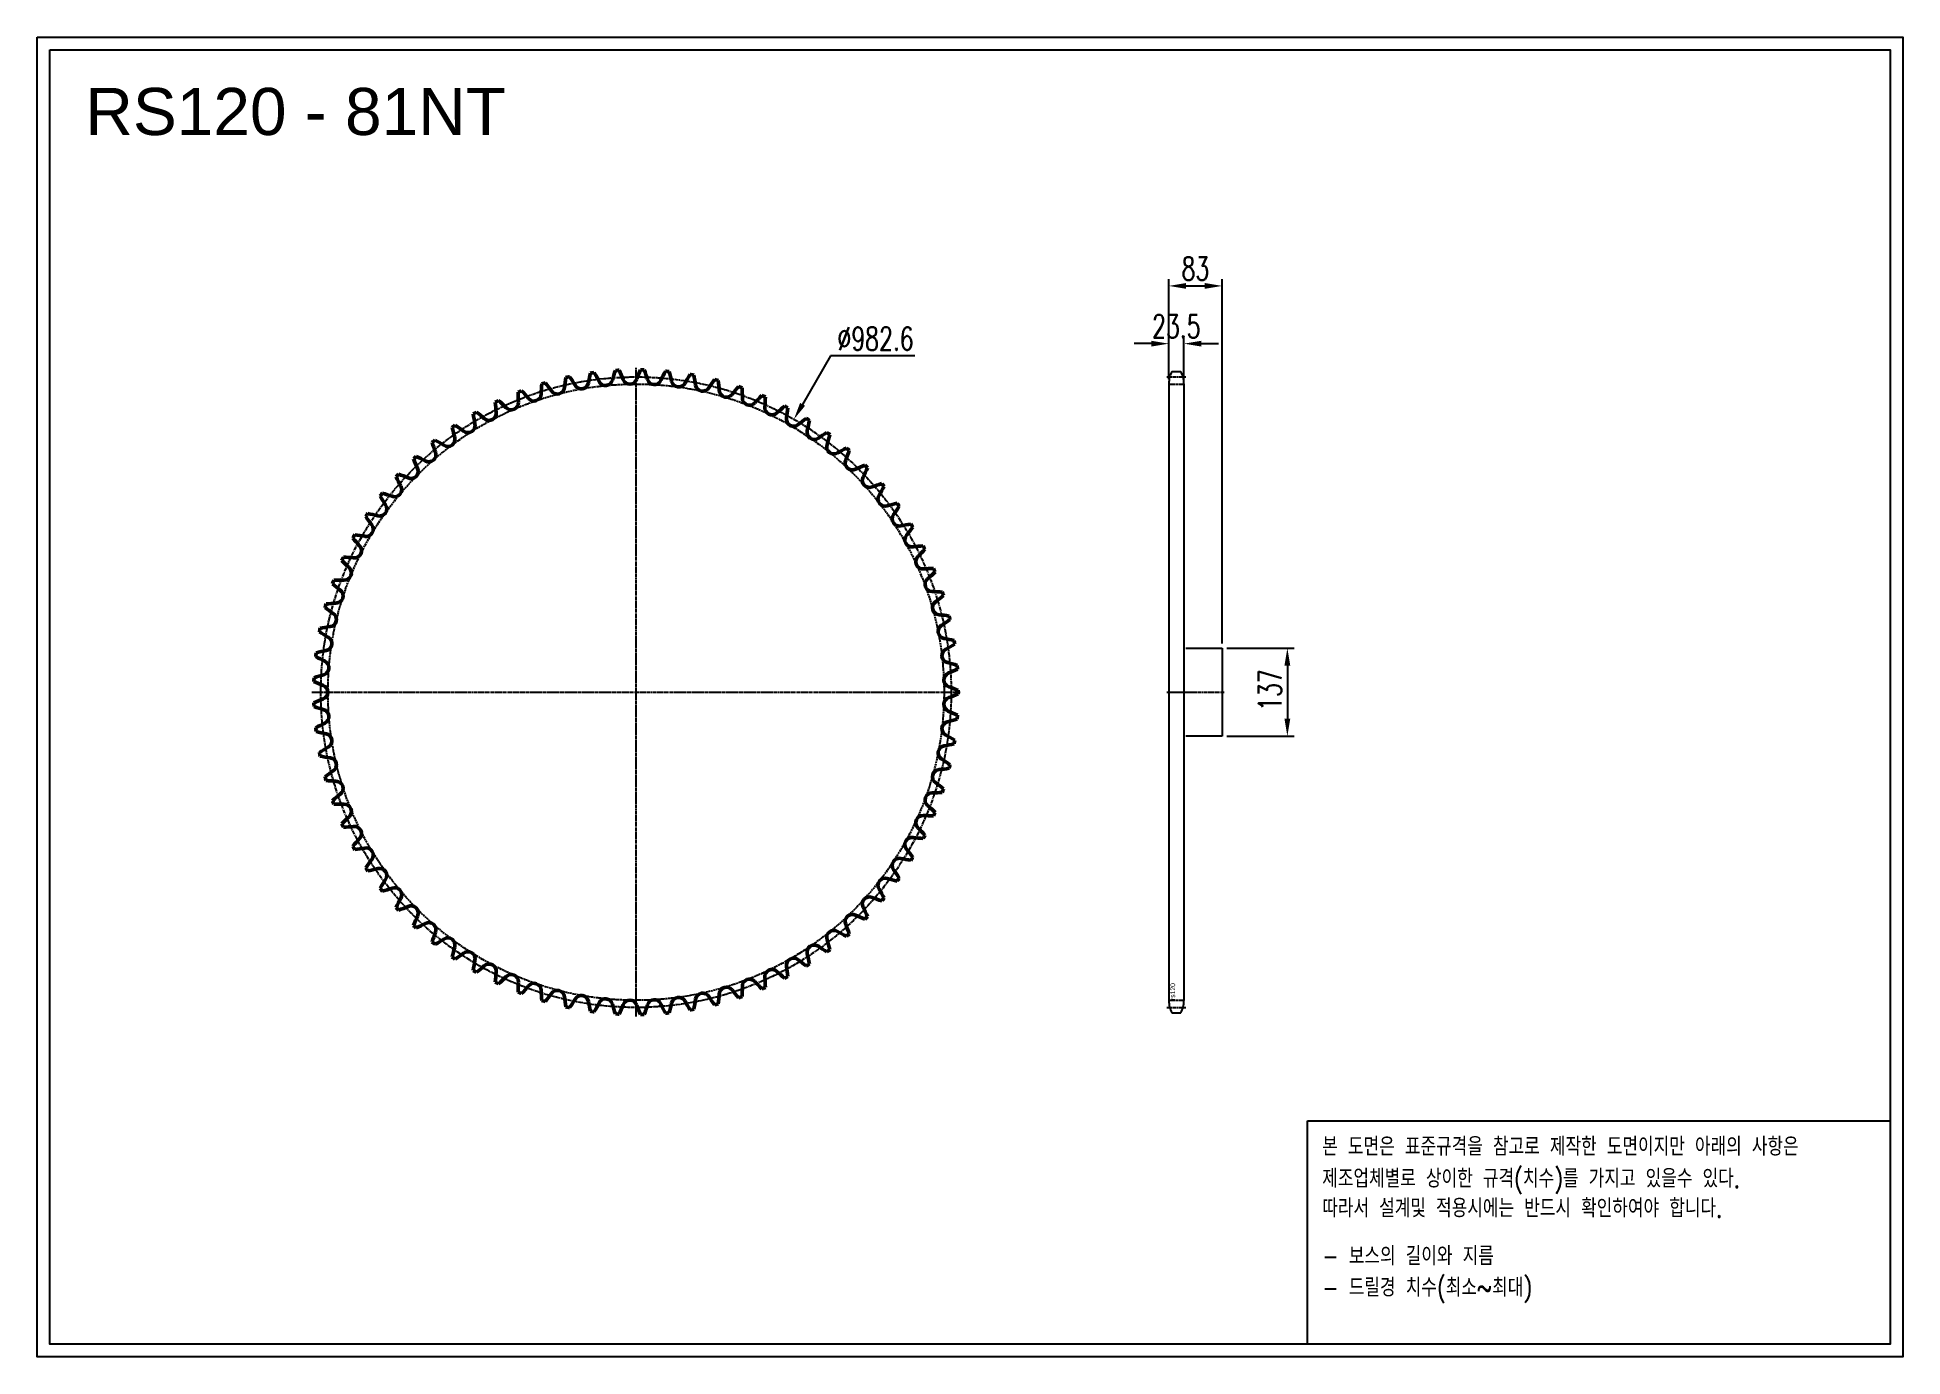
# Model space of a CAD drawing. Header units: millimetres. Extents: x -65168 to -62260, y 50864 to 52921.
import ezdxf

# ---------------------------------------------------------------- set-up
doc = ezdxf.new("R2010")
doc.units = ezdxf.units.MM
for name, pattern in [('AM_ISO02W050', [7.5, 6, -1.5]), ('AM_ISO02W050x2', [3.75, 3, -0.75]), ('AM_ISO08W050', [18, 12, -1.5, 3, -1.5]), ('AM_ISO08W050x2', [9, 6, -0.75, 1.5, -0.75])]:
    doc.linetypes.add(name, pattern=pattern)
for name, color, linetype, lineweight in [('AM_0N', 7, 'Continuous', 50), ('AM_3N', 6, 'AM_ISO02W050', 25), ('AM_7', 4, 'AM_ISO08W050', 25), ('AM_7N', 4, 'AM_ISO08W050', 25)]:
    doc.layers.add(name, color=color, linetype=linetype, lineweight=lineweight)
doc.layers.add('S-DIM', color=7, linetype='Continuous')
doc.styles.add('HAN', font='ROMANS.shx', dxfattribs={"width": 0.7, "bigfont": 'whgtxt.shx'})
doc.styles.add('HSG', font='SIMPLEX.shx', dxfattribs={"width": 0.7, "bigfont": 'HSG.shx'})
doc.styles.get("Standard").update_dxf_attribs({"font": 'arial.ttf'})
doc.dimstyles.new('APP50', dxfattribs={"dimscale": 15, "dimtxt": 2.4, "dimasz": 1.8, "dimexe": 0.7, "dimexo": 0.5, "dimgap": 0.6, "dimtad": 1, "dimtoh": 1, "dimdec": 1, "dimrnd": 0.01, "dimzin": 9, "dimdsep": 46, "dimtxsty": 'HSG', "dimcen": 0, "dimclrd": 1, "dimclre": 1, "dimclrt": 256, "dimazin": 2, "dimtp": 1, "dimtm": 1, "dimtfac": 0.5, "dimtdec": 1, "dimtofl": 0, "dimtmove": 0, "dimatfit": 3, "dimfxl": 0, "dimtvp": 1, "dimtolj": 2, "dimlwd": -1, "dimlwe": -1, "dimarcsym": 0})

# ---------------------------------------------------------------- blocks, each defined once
blk = doc.blocks.new('*D1')
at = {"layer": 'Defpoints', "color": 0, "transparency": 16777216}
for p in [(-63321, 51968.5), (-63321, 51831.5), (-63219.2, 51831.5)]:
    blk.add_point(p, dxfattribs=at)
at = {"layer": 'S-DIM', "color": 1, "transparency": 16777216}
for p, q in [((-63313.5, 51968.5), (-63208.7, 51968.5)), ((-63219.2, 51941.5), (-63219.2, 51858.5)), ((-63313.5, 51831.5), (-63208.7, 51831.5))]:
    blk.add_line(p, q, dxfattribs=at)
for points in [[(-63223.7, 51941.5), (-63214.7, 51941.5), (-63219.2, 51968.5)], [(-63223.7, 51858.5), (-63214.7, 51858.5), (-63219.2, 51831.5)]]:
    blk.add_solid(points, dxfattribs=at)
at = {"layer": 'S-DIM', "transparency": 16777216, "insert": (-63246.2, 51903.3), "char_height": 36, "attachment_point": 5, "rotation": 90, "style": 'HSG'}
blk.add_mtext('\\A2;137', dxfattribs=at)
blk = doc.blocks.new('*D2')
at = {"layer": 'Defpoints', "color": 0, "transparency": 16777216}
for p in [(-63380.5, 52443.1), (-63404, 52380.2), (-63380.5, 52380.2)]:
    blk.add_point(p, dxfattribs=at)
at = {"layer": 'S-DIM', "color": 1, "transparency": 16777216}
for p, q in [((-63431, 52443.1), (-63458, 52443.1)), ((-63404, 52387.7), (-63404, 52453.6)), ((-63380.5, 52387.7), (-63380.5, 52453.6)), ((-63353.5, 52443.1), (-63326.5, 52443.1))]:
    blk.add_line(p, q, dxfattribs=at)
for points in [[(-63431, 52447.6), (-63431, 52438.6), (-63404, 52443.1)], [(-63353.5, 52447.6), (-63353.5, 52438.6), (-63380.5, 52443.1)]]:
    blk.add_solid(points, dxfattribs=at)
at = {"layer": 'S-DIM', "transparency": 16777216, "insert": (-63392.2, 52470.1), "char_height": 36, "attachment_point": 5, "style": 'HSG'}
blk.add_mtext('\\A2;23.5', dxfattribs=at)
blk = doc.blocks.new('*D3')
at = {"layer": 'Defpoints', "color": 0, "transparency": 16777216}
for p in [(-63321, 52533.1), (-63404, 52380.2), (-63321, 51968.5)]:
    blk.add_point(p, dxfattribs=at)
at = {"layer": 'S-DIM', "color": 1, "transparency": 16777216}
for p, q in [((-63404, 52387.7), (-63404, 52543.6)), ((-63377, 52533.1), (-63348, 52533.1)), ((-63321, 51976), (-63321, 52543.6))]:
    blk.add_line(p, q, dxfattribs=at)
for points in [[(-63377, 52537.6), (-63377, 52528.6), (-63404, 52533.1)], [(-63348, 52537.6), (-63348, 52528.6), (-63321, 52533.1)]]:
    blk.add_solid(points, dxfattribs=at)
at = {"layer": 'S-DIM', "transparency": 16777216, "insert": (-63362.5, 52560.1), "char_height": 36, "attachment_point": 5, "style": 'HSG'}
blk.add_mtext('\\A2;83', dxfattribs=at)
blk = doc.blocks.new('notice1')
at = {"color": 4}
blk.add_lwpolyline([(-22142.12, 1735.9), (-22053.8, 1735.9), (-22053.8, 1702.07), (-22142.12, 1702.07)], close=True, dxfattribs=at)
at = {"color": 4, "style": 'HAN', "width": 0.8}
for s, p in [('본 도면은 표준규격을 참고로 제작한 도면이지만 아래의 사항은', (-22139.9, 1730.62)), ('제조업체별로 상이한 규격(치수)를 가지고 있을수 있다.', (-22139.9, 1725.78)), ('따라서 설계및 적용시에는 반드시 확인하여야 합니다.', (-22139.9, 1721.28)), ('- 보스의 길이와 지름', (-22139.9, 1714.03)), ('- 드릴경 치수(최소~최대)', (-22139.9, 1709.27))]:
    blk.add_text(s, height=2.7949, dxfattribs=at).set_placement(p)
blk = doc.blocks.new('*D5')
at = {"layer": 'Defpoints', "color": 0, "transparency": 16777216}
for p in [(-63988.4, 52325.2), (-64480.7, 51474.8)]:
    blk.add_point(p, dxfattribs=at)
at = {"layer": 'S-DIM', "color": 1, "linetype": 'ByBlock', "transparency": 16777216}
for p, q in [((-63931.3, 52423.9), (-63974.9, 52348.5)), ((-63799.9, 52423.9), (-63931.3, 52423.9))]:
    blk.add_line(p, q, dxfattribs=at)
at = {"layer": 'S-DIM', "color": 1, "transparency": 16777216}
blk.add_solid([(-63978.8, 52350.8), (-63971, 52346.3), (-63988.4, 52325.2)], dxfattribs=at)
at = {"layer": 'S-DIM', "transparency": 16777216, "insert": (-63861.1, 52450.9), "char_height": 36, "attachment_point": 5, "style": 'HSG'}
blk.add_mtext('\\A2;∅982.6', dxfattribs=at)

msp = doc.modelspace()

# ---------------------------------------------------------------- linework, layer by layer
for p, q in [((-63403.95, 52380.68), (-63403.95, 51419.28)), ((-63399.22, 52399.68), (-63385.18, 52399.68)), ((-63380.45, 52380.68), (-63380.45, 51419.28)), ((-63377.45, 51968.54), (-63320.95, 51968.54)), ((-63320.95, 51968.54), (-63320.95, 51831.54)), ((-63320.95, 51831.54), (-63377.45, 51831.54)), ((-63399.22, 51400.28), (-63385.18, 51400.28))]:
    msp.add_line(p, q)
for points in [[(-65167.84, 52920.51), (-62259.97, 52920.51), (-62259.97, 50864.44), (-65167.84, 50864.44)], [(-65148.26, 52900.92), (-62279.55, 52900.92), (-62279.55, 50884.02), (-65148.26, 50884.02)]]:
    msp.add_lwpolyline(points, close=True)
for centre, start, end in [((-63363.45, 52380.68), 152.02179, 180), ((-63420.95, 52380.68), 0, 27.97821), ((-63363.45, 51419.28), 180, 207.97821), ((-63420.95, 51419.28), 332.02179, 0)]:
    msp.add_arc(centre, 40.5, start, end)
at = {"layer": 'AM_0N'}
for centre, radius, start, end in [((-64057.42, 52328.86), 221.41, 160.9019, 165), ((-64234.56, 51899.98), 502.35, 93.00445, 93.66222), ((-64460.29, 52305.4), 221.41, 21.66667, 25.76477), ((-64024.72, 52313.85), 221.41, 156.45745, 160.55556), ((-64234.56, 51899.98), 502.35, 88.56, 89.21777), ((-64428.19, 52321.67), 221.41, 17.22222, 21.32032), ((-63993.28, 52296.34), 221.41, 152.01301, 156.11111), ((-64234.56, 51899.98), 502.35, 84.11556, 84.77333), ((-64161.11, 52358.15), 221.41, 174.23523, 178.33333), ((-64234.56, 51899.98), 502.35, 106.33778, 106.99555), ((-64547.7, 52242.41), 221.41, 35, 39.0981), ((-64357.14, 52375.85), 11.23, 215, 353.88889), ((-64125.82, 52351.08), 221.41, 169.79079, 173.88889), ((-64234.56, 51899.98), 502.35, 101.89334, 102.55111), ((-64520.22, 52265.65), 221.41, 30.55556, 34.65366), ((-64319.89, 52383.92), 11.23, 210.55556, 349.44444), ((-64091.19, 52341.3), 221.41, 165.34634, 169.44444), ((-64234.56, 51899.98), 502.35, 97.44889, 98.10666), ((-64491.03, 52286.69), 221.41, 26.11111, 30.20921), ((-64282.13, 52389.08), 11.23, 206.11111, 345), ((-64244.09, 52391.29), 11.23, 201.66667, 340.55556), ((-64205.99, 52390.55), 11.23, 197.22222, 336.11111), ((-64394.93, 52335.41), 221.41, 12.77778, 16.87588), ((-64168.06, 52386.86), 11.23, 192.77778, 331.66667), ((-63963.29, 52276.45), 221.41, 147.56857, 151.66667), ((-64234.56, 51899.98), 502.35, 79.67111, 80.32889), ((-64360.71, 52346.53), 221.41, 8.33333, 12.43143), ((-64130.53, 52380.25), 11.23, 188.33333, 327.22222), ((-63934.93, 52254.3), 221.41, 143.12412, 147.22222), ((-64234.56, 51899.98), 502.35, 75.22667, 75.88444), ((-64325.73, 52354.96), 221.41, 3.88889, 7.98699), ((-63908.38, 52230.02), 221.41, 138.67968, 142.77778), ((-64234.56, 51899.98), 502.35, 70.78223, 71.44), ((-64290.19, 52360.66), 221.41, 359.44444, 3.54255), ((-64234.56, 51899.98), 502.35, 115.22667, 115.88444), ((-64232.78, 52364), 221.41, 183.12412, 187.22222), ((-64596.85, 52189.92), 221.41, 43.88889, 47.98699), ((-64429.19, 52351.19), 11.23, 223.88889, 2.77778), ((-64196.83, 52362.47), 221.41, 178.67968, 182.77778), ((-64234.56, 51899.98), 502.35, 110.78223, 111.44), ((-64573.3, 52217.12), 221.41, 39.44444, 43.54255), ((-64393.64, 52364.92), 11.23, 219.44444, 358.33333), ((-64093.62, 52370.74), 11.23, 183.88889, 322.77778), ((-64057.57, 52358.4), 11.23, 179.44444, 318.33333), ((-63883.78, 52203.75), 221.41, 134.23523, 138.33333), ((-64234.56, 51899.98), 502.35, 66.33778, 66.99555), ((-64022.58, 52343.31), 11.23, 175, 313.88889), ((-64254.33, 52363.58), 221.41, 355, 359.0981), ((-63861.3, 52175.65), 221.41, 129.79079, 133.88889), ((-64234.56, 51899.98), 502.35, 61.89334, 62.55111), ((-64218.34, 52363.72), 221.41, 350.55556, 354.65366), ((-64234.56, 51899.98), 502.35, 124.11556, 124.77333), ((-64304.51, 52358.7), 221.41, 192.01301, 196.11111), ((-64637.3, 52130.45), 221.41, 52.77778, 56.87588), ((-64496.58, 52315.7), 11.23, 232.77778, 11.66667), ((-64234.56, 51899.98), 502.35, 119.67111, 120.32889), ((-64268.75, 52362.74), 221.41, 187.56857, 191.66667), ((-64618.23, 52160.97), 221.41, 48.33333, 52.43143), ((-64463.58, 52334.75), 11.23, 228.33333, 7.22222), ((-63988.86, 52325.55), 11.23, 170.55556, 309.44444), ((-63841.06, 52145.9), 221.41, 125.34634, 129.44444), ((-64234.56, 51899.98), 502.35, 57.44889, 58.10666), ((-64182.46, 52361.07), 221.41, 346.11111, 350.20921), ((-64234.56, 51899.98), 502.35, 128.56, 129.21777), ((-64339.84, 52351.9), 221.41, 196.45745, 200.55556), ((-64653.95, 52098.55), 221.41, 57.22222, 61.32032), ((-64528.01, 52294.15), 11.23, 237.22222, 16.11111), ((-63956.62, 52305.23), 11.23, 166.11111, 305), ((-63823.18, 52114.66), 221.41, 120.9019, 125), ((-63926.05, 52282.47), 11.23, 161.66667, 300.55556), ((-64234.56, 51899.98), 502.35, 53.00445, 53.66222), ((-64146.88, 52355.65), 221.41, 341.66667, 345.76477), ((-64234.56, 51899.98), 502.35, 133.00445, 133.66222), ((-64374.55, 52342.39), 221.41, 200.9019, 205), ((-64668.08, 52065.45), 221.41, 61.66667, 65.76477), ((-64557.67, 52270.22), 11.23, 241.66667, 20.55556), ((-63807.79, 52082.14), 221.41, 116.45745, 120.55556), ((-63897.34, 52257.41), 11.23, 157.22222, 296.11111), ((-64111.83, 52347.48), 221.41, 337.22222, 341.32032), ((-64234.56, 51899.98), 502.35, 48.56, 49.21777), ((-64234.56, 51899.98), 502.35, 137.44889, 138.10666), ((-64408.41, 52330.21), 221.41, 205.34634, 209.44444), ((-64679.6, 52031.36), 221.41, 66.11111, 70.20921), ((-64585.39, 52244.07), 11.23, 246.11111, 25), ((-63794.95, 52048.52), 221.41, 112.01301, 116.11111), ((-63870.66, 52230.21), 11.23, 152.77778, 291.66667), ((-64077.53, 52336.63), 221.41, 332.77778, 336.87588), ((-64234.56, 51899.98), 502.35, 44.11556, 44.77333), ((-64234.56, 51899.98), 502.35, 141.89334, 142.55111), ((-64441.23, 52315.44), 221.41, 209.79079, 213.88889), ((-64688.44, 51996.48), 221.41, 70.55556, 74.65366), ((-64611, 52215.85), 11.23, 250.55556, 29.44444), ((-63784.76, 52014.01), 221.41, 107.56857, 111.66667), ((-63846.16, 52201.01), 11.23, 148.33333, 287.22222), ((-64044.16, 52323.14), 221.41, 328.33333, 332.43143), ((-64234.56, 51899.98), 502.35, 39.67111, 40.32889), ((-64234.56, 51899.98), 502.35, 146.33778, 146.99555), ((-64472.8, 52298.18), 221.41, 214.23523, 218.33333), ((-64694.55, 51961.02), 221.41, 75, 79.0981), ((-64634.34, 52185.73), 11.23, 255, 33.88889), ((-63777.28, 51978.81), 221.41, 103.12412, 107.22222), ((-63824, 52170.01), 11.23, 143.88889, 282.77778), ((-64011.94, 52307.12), 221.41, 323.88889, 327.98699), ((-64234.56, 51899.98), 502.35, 35.22667, 35.88444), ((-64234.56, 51899.98), 502.35, 150.78223, 151.44), ((-64502.94, 52278.52), 221.41, 218.67968, 222.77778), ((-64697.9, 51925.19), 221.41, 79.44444, 83.54255), ((-64655.28, 52153.89), 11.23, 259.44444, 38.33333), ((-63772.55, 51943.14), 221.41, 98.67968, 102.77778), ((-63804.31, 52137.38), 11.23, 139.44444, 278.33333), ((-63981.06, 52288.64), 221.41, 319.44444, 323.54255), ((-64234.56, 51899.98), 502.35, 30.78223, 31.44), ((-64234.56, 51899.98), 502.35, 155.22667, 155.88444), ((-64698.46, 51889.21), 221.41, 83.88889, 87.98699), ((-64673.69, 52120.52), 11.23, 263.88889, 42.77778), ((-63770.59, 51907.2), 221.41, 94.23523, 98.33333), ((-63787.21, 52103.33), 11.23, 135, 273.88889), ((-63951.7, 52267.83), 221.41, 315, 319.0981), ((-64234.56, 51899.98), 502.35, 26.33778, 26.99555), ((-64531.47, 52256.58), 221.41, 223.12412, 227.22222), ((-64689.46, 52085.83), 11.23, 268.33333, 47.22222), ((-63771.43, 51871.23), 221.41, 89.79079, 93.88889), ((-63924.05, 52244.8), 221.41, 310.55556, 314.65366), ((-64234.56, 51899.98), 502.35, 21.89334, 22.55111), ((-64234.56, 51899.98), 502.35, 159.67111, 160.32889), ((-64558.21, 52232.5), 221.41, 227.56857, 231.66667), ((-64696.23, 51853.29), 221.41, 88.33333, 92.43143), ((-64702.5, 52050.02), 11.23, 272.77778, 51.66667), ((-63772.79, 52068.05), 11.23, 130.55556, 269.44444), ((-63775.05, 51835.42), 221.41, 85.34634, 89.44444), ((-64234.56, 51899.98), 502.35, 17.44889, 18.10666), ((-64234.56, 51899.98), 502.35, 164.11556, 164.77333), ((-64583, 52206.42), 221.41, 232.01301, 236.11111), ((-64691.22, 51817.66), 221.41, 92.77778, 96.87588), ((-64712.72, 52013.31), 11.23, 277.22222, 56.11111), ((-63761.16, 52031.76), 11.23, 126.11111, 265), ((-63898.26, 52219.7), 221.41, 306.11111, 310.20921), ((-64234.56, 51899.98), 502.35, 168.56, 169.21777), ((-64605.7, 52178.5), 221.41, 236.45745, 240.55556), ((-64683.47, 51782.51), 221.41, 97.22222, 101.32032), ((-63752.37, 51994.68), 11.23, 121.66667, 260.55556), ((-63781.43, 51800.01), 221.41, 80.9019, 85), ((-63874.5, 52192.68), 221.41, 301.66667, 305.76477), ((-64234.56, 51899.98), 502.35, 13.00445, 13.66222), ((-64673.02, 51748.08), 221.41, 101.66667, 105.76477), ((-64720.06, 51975.91), 11.23, 281.66667, 60.55556), ((-63746.48, 51957.03), 11.23, 117.22222, 256.11111), ((-63790.54, 51765.2), 221.41, 76.45745, 80.55556), ((-63852.9, 52163.9), 221.41, 297.22222, 301.32032), ((-64234.56, 51899.98), 502.35, 8.56, 9.21777), ((-64234.56, 51899.98), 502.35, 173.00445, 173.66222), ((-64626.17, 52148.9), 221.41, 240.9019, 245), ((-64724.49, 51938.06), 11.23, 286.11111, 65), ((-63802.32, 51731.19), 221.41, 72.01301, 76.11111), ((-63833.59, 52133.53), 221.41, 292.77778, 296.87588), ((-64234.56, 51899.98), 502.35, 4.11556, 4.77333), ((-64234.56, 51899.98), 502.35, 177.44889, 178.10666), ((-64644.28, 52117.81), 221.41, 245.34634, 249.44444), ((-64659.93, 51714.56), 221.41, 106.11111, 110.20921), ((-64725.96, 51899.98), 11.23, 290.55556, 69.44444), ((-63743.53, 51919.04), 11.23, 112.77778, 251.66667), ((-63816.7, 51698.21), 221.41, 67.56857, 71.66667), ((-64644.28, 51682.16), 221.41, 110.55556, 114.65366), ((-64234.56, 51899.98), 502.35, 181.89334, 182.55111), ((-64659.93, 52085.4), 221.41, 249.79079, 253.88889), ((-63743.53, 51880.93), 11.23, 108.33333, 247.22222), ((-63816.7, 52101.76), 221.41, 288.33333, 292.43143), ((-64234.56, 51899.98), 502.35, 359.67111, 0.32889), ((-64626.17, 51651.06), 221.41, 115, 119.0981), ((-64724.49, 51861.9), 11.23, 295, 73.88889), ((-63746.48, 51842.93), 11.23, 103.88889, 242.77778), ((-63802.32, 52068.77), 221.41, 283.88889, 287.98699), ((-63833.59, 51666.43), 221.41, 63.12412, 67.22222), ((-64234.56, 51899.98), 502.35, 355.22667, 355.88444), ((-64234.56, 51899.98), 502.35, 186.33778, 186.99555), ((-64673.02, 52051.88), 221.41, 254.23523, 258.33333), ((-64720.06, 51824.05), 11.23, 299.44444, 78.33333), ((-63790.54, 52034.77), 221.41, 279.44444, 283.54255), ((-63852.9, 51636.06), 221.41, 58.67968, 62.77778), ((-64234.56, 51899.98), 502.35, 350.78223, 351.44), ((-64605.7, 51621.46), 221.41, 119.44444, 123.54255), ((-64234.56, 51899.98), 502.35, 190.78223, 191.44), ((-64683.47, 52017.45), 221.41, 258.67968, 262.77778), ((-64712.72, 51786.66), 11.23, 303.88889, 82.77778), ((-63752.37, 51805.28), 11.23, 99.44444, 238.33333), ((-63874.5, 51607.28), 221.41, 54.23523, 58.33333), ((-64583, 51593.54), 221.41, 123.88889, 127.98699), ((-64234.56, 51899.98), 502.35, 195.22667, 195.88444), ((-64691.22, 51982.31), 221.41, 263.12412, 267.22222), ((-64702.5, 51749.94), 11.23, 308.33333, 87.22222), ((-63761.16, 51768.2), 11.23, 95, 233.88889), ((-63781.43, 51999.95), 221.41, 275, 279.0981), ((-64234.56, 51899.98), 502.35, 346.33778, 346.99555), ((-64558.21, 51567.46), 221.41, 128.33333, 132.43143), ((-63772.79, 51731.91), 11.23, 90.55556, 229.44444), ((-63775.05, 51964.54), 221.41, 270.55556, 274.65366), ((-63898.26, 51580.26), 221.41, 49.79079, 53.88889), ((-64234.56, 51899.98), 502.35, 341.89334, 342.55111), ((-64234.56, 51899.98), 502.35, 199.67111, 200.32889), ((-64696.23, 51946.67), 221.41, 267.56857, 271.66667), ((-64531.47, 51543.38), 221.41, 132.77778, 136.87588), ((-64689.46, 51714.13), 11.23, 312.77778, 91.66667), ((-63787.21, 51696.63), 11.23, 86.11111, 225), ((-63771.43, 51928.73), 221.41, 266.11111, 270.20921), ((-63924.05, 51555.16), 221.41, 45.34634, 49.44444), ((-64234.56, 51899.98), 502.35, 337.44889, 338.10666), ((-64234.56, 51899.98), 502.35, 204.11556, 204.77333), ((-64698.46, 51910.75), 221.41, 272.01301, 276.11111), ((-64673.69, 51679.44), 11.23, 317.22222, 96.11111), ((-63804.31, 51662.58), 11.23, 81.66667, 220.55556), ((-63770.59, 51892.76), 221.41, 261.66667, 265.76477), ((-63951.7, 51532.13), 221.41, 40.9019, 45), ((-64234.56, 51899.98), 502.35, 333.00445, 333.66222), ((-64502.94, 51521.44), 221.41, 137.22222, 141.32032), ((-64234.56, 51899.98), 502.35, 208.56, 209.21777), ((-64697.9, 51874.77), 221.41, 276.45745, 280.55556), ((-64655.28, 51646.07), 11.23, 321.66667, 100.55556), ((-63981.06, 51511.32), 221.41, 36.45745, 40.55556), ((-64472.8, 51501.78), 221.41, 141.66667, 145.76477), ((-64234.56, 51899.98), 502.35, 213.00445, 213.66222), ((-64694.55, 51838.94), 221.41, 280.9019, 285), ((-64634.34, 51614.23), 11.23, 326.11111, 105), ((-63824, 51629.95), 11.23, 77.22222, 216.11111), ((-64011.94, 51492.85), 221.41, 32.01301, 36.11111), ((-63772.55, 51856.83), 221.41, 257.22222, 261.32032), ((-64234.56, 51899.98), 502.35, 328.56, 329.21777), ((-64441.23, 51484.52), 221.41, 146.11111, 150.20921), ((-64234.56, 51899.98), 502.35, 217.44889, 218.10666), ((-64688.44, 51803.48), 221.41, 285.34634, 289.44444), ((-64611, 51584.11), 11.23, 330.55556, 109.44444), ((-63846.16, 51598.95), 11.23, 72.77778, 211.66667), ((-64044.16, 51476.82), 221.41, 27.56857, 31.66667), ((-63777.28, 51821.15), 221.41, 252.77778, 256.87588), ((-64234.56, 51899.98), 502.35, 324.11556, 324.77333), ((-64408.41, 51469.75), 221.41, 150.55556, 154.65366), ((-64234.56, 51899.98), 502.35, 221.89334, 222.55111), ((-64679.6, 51768.6), 221.41, 289.79079, 293.88889), ((-64585.39, 51555.89), 11.23, 335, 113.88889), ((-63870.66, 51569.75), 11.23, 68.33333, 207.22222), ((-64077.53, 51463.34), 221.41, 23.12412, 27.22222), ((-63784.76, 51785.96), 221.41, 248.33333, 252.43143), ((-64234.56, 51899.98), 502.35, 319.67111, 320.32889), ((-64374.55, 51457.58), 221.41, 155, 159.0981), ((-64234.56, 51899.98), 502.35, 226.33778, 226.99555), ((-64668.08, 51734.51), 221.41, 294.23523, 298.33333), ((-64557.67, 51529.74), 11.23, 339.44444, 118.33333), ((-63926.05, 51517.49), 11.23, 59.44444, 198.33333), ((-63897.34, 51542.55), 11.23, 63.88889, 202.77778), ((-64111.83, 51452.48), 221.41, 18.67968, 22.77778), ((-63794.95, 51751.44), 221.41, 243.88889, 247.98699), ((-64234.56, 51899.98), 502.35, 315.22667, 315.88444), ((-64339.84, 51448.06), 221.41, 159.44444, 163.54255), ((-64234.56, 51899.98), 502.35, 230.78223, 231.44), ((-64653.95, 51701.41), 221.41, 298.67968, 302.77778), ((-64528.01, 51505.82), 11.23, 343.88889, 122.77778), ((-64304.51, 51441.26), 221.41, 163.88889, 167.98699), ((-63956.62, 51494.73), 11.23, 55, 193.88889), ((-63823.18, 51685.3), 221.41, 235, 239.0981), ((-64234.56, 51899.98), 502.35, 306.33778, 306.99555), ((-64146.88, 51444.32), 221.41, 14.23523, 18.33333), ((-63807.79, 51717.82), 221.41, 239.44444, 243.54255), ((-64234.56, 51899.98), 502.35, 310.78223, 311.44), ((-64234.56, 51899.98), 502.35, 235.22667, 235.88444), ((-64637.3, 51669.51), 221.41, 303.12412, 307.22222), ((-64496.58, 51484.26), 11.23, 348.33333, 127.22222), ((-64268.75, 51437.22), 221.41, 168.33333, 172.43143), ((-64618.23, 51638.99), 221.41, 307.56857, 311.66667), ((-64463.58, 51465.21), 11.23, 352.77778, 131.66667), ((-63988.86, 51474.41), 11.23, 50.55556, 189.44444), ((-64218.34, 51436.24), 221.41, 5.34634, 9.44444), ((-63841.06, 51654.07), 221.41, 230.55556, 234.65366), ((-64234.56, 51899.98), 502.35, 301.89334, 302.55111), ((-64182.46, 51438.89), 221.41, 9.79079, 13.88889), ((-64234.56, 51899.98), 502.35, 239.67111, 240.32889), ((-64232.78, 51435.96), 221.41, 172.77778, 176.87588), ((-64234.56, 51899.98), 502.35, 244.11556, 244.77333), ((-64596.85, 51610.05), 221.41, 312.01301, 316.11111), ((-64429.19, 51448.77), 11.23, 357.22222, 136.11111), ((-64196.83, 51437.49), 221.41, 177.22222, 181.32032), ((-64573.3, 51582.84), 221.41, 316.45745, 320.55556), ((-64393.64, 51435.04), 11.23, 1.66667, 140.55556), ((-64093.62, 51429.22), 11.23, 37.22222, 176.11111), ((-64290.19, 51439.3), 221.41, 356.45745, 0.55556), ((-64057.57, 51441.56), 11.23, 41.66667, 180.55556), ((-63883.78, 51596.22), 221.41, 221.66667, 225.76477), ((-64022.58, 51456.65), 11.23, 46.11111, 185), ((-64254.33, 51436.38), 221.41, 0.9019, 5), ((-63861.3, 51624.31), 221.41, 226.11111, 230.20921), ((-64234.56, 51899.98), 502.35, 297.44889, 298.10666), ((-64234.56, 51899.98), 502.35, 248.56, 249.21777), ((-64161.11, 51441.81), 221.41, 181.66667, 185.76477), ((-64234.56, 51899.98), 502.35, 253.00445, 253.66222), ((-64547.7, 51557.55), 221.41, 320.9019, 325), ((-64357.14, 51424.11), 11.23, 6.11111, 145), ((-64125.82, 51448.88), 221.41, 186.11111, 190.20921), ((-64520.22, 51534.31), 221.41, 325.34634, 329.44444), ((-64319.89, 51416.04), 11.23, 10.55556, 149.44444), ((-64091.19, 51458.66), 221.41, 190.55556, 194.65366), ((-64491.03, 51513.27), 221.41, 329.79079, 333.88889), ((-64282.13, 51410.89), 11.23, 15, 153.88889), ((-64057.42, 51471.1), 221.41, 195, 199.0981), ((-64460.29, 51494.56), 221.41, 334.23523, 338.33333), ((-64244.09, 51408.67), 11.23, 19.44444, 158.33333), ((-64024.72, 51486.11), 221.41, 199.44444, 203.54255), ((-64428.19, 51478.29), 221.41, 338.67968, 342.77778), ((-64205.99, 51409.41), 11.23, 23.88889, 162.77778), ((-63993.28, 51503.62), 221.41, 203.88889, 207.98699), ((-64394.93, 51464.55), 221.41, 343.12412, 347.22222), ((-64168.06, 51413.1), 11.23, 28.33333, 167.22222), ((-63963.29, 51523.51), 221.41, 208.33333, 212.43143), ((-64360.71, 51453.43), 221.41, 347.56857, 351.66667), ((-64130.53, 51419.72), 11.23, 32.77778, 171.66667), ((-63934.93, 51545.66), 221.41, 212.77778, 216.87588), ((-64234.56, 51899.98), 502.35, 284.11556, 284.77333), ((-64325.73, 51445), 221.41, 352.01301, 356.11111), ((-63908.38, 51569.95), 221.41, 217.22222, 221.32032), ((-64234.56, 51899.98), 502.35, 288.56, 289.21777), ((-64234.56, 51899.98), 502.35, 293.00445, 293.66222), ((-64234.56, 51899.98), 502.35, 257.44889, 258.10666), ((-64234.56, 51899.98), 502.35, 261.89334, 262.55111), ((-64234.56, 51899.98), 502.35, 266.33778, 266.99555), ((-64234.56, 51899.98), 502.35, 270.78223, 271.44), ((-64234.56, 51899.98), 502.35, 275.22667, 275.88444), ((-64234.56, 51899.98), 502.35, 279.67111, 280.32889)]:
    msp.add_arc(centre, radius, start, end, dxfattribs=at)
at = {"layer": 'AM_3N', "linetype": 'AM_ISO02W050x2'}
for p, q in [((-63403.95, 52380.16), (-63380.45, 52380.16)), ((-63403.95, 51419.8), (-63380.45, 51419.8))]:
    msp.add_line(p, q, dxfattribs=at)
msp.add_circle((-64234.56, 51899.98), 480.18, dxfattribs=at)
at = {"layer": 'AM_7', "linetype": 'AM_ISO08W050x2'}
for p, q in [((-63406.95, 52391.27), (-63377.45, 52391.27)), ((-63406.95, 51899.98), (-63377.45, 51899.98)), ((-63403.95, 51900.04), (-63317.52, 51900.04)), ((-63406.95, 51408.69), (-63377.45, 51408.69))]:
    msp.add_line(p, q, dxfattribs=at)
msp.add_circle((-64234.56, 51899.98), 491.29, dxfattribs=at)
at = {"layer": 'AM_7N', "linetype": 'AM_ISO08W050x2'}
for p, q in [((-64234.56, 51394.63), (-64234.56, 52405.33)), ((-64739.91, 51899.98), (-63729.21, 51899.98))]:
    msp.add_line(p, q, dxfattribs=at)

# ---------------------------------------------------------------- block references
at = {"xscale": 10.2816190641073, "yscale": 10.2816190641073, "zscale": 10.2816190641073}
msp.add_blockref('notice1', (164469.19, 33384.01), dxfattribs=at)

# ---------------------------------------------------------------- texts
msp.add_text('RS120 - 81NT', height=73.431).set_placement((-65092.95, 52768.25))
msp.add_text('rs120', height=7.5, rotation=90).set_placement((-63394.1, 51420.38))

# ---------------------------------------------------------------- dimensions: what is measured, and where the dimension line sits
at = {"layer": 'S-DIM'}
dim = msp.add_linear_dim(base=(-63320.95, 52533.09), p1=(-63403.95, 52380.16), p2=(-63320.95, 51968.54), dimstyle='APP50', dxfattribs=at)
dim.commit()
dim.dimension.update_dxf_attribs({"geometry": '*D3', "text_midpoint": (-63362.45, 52560.09)})
dim = msp.add_linear_dim(base=(-63380.45, 52443.09), p1=(-63403.95, 52380.16), p2=(-63380.45, 52380.16), dimstyle='APP50', dxfattribs=at)
dim.commit()
dim.dimension.update_dxf_attribs({"geometry": '*D2', "text_midpoint": (-63392.2, 52443.09), "dimtype": 128})
dim = msp.add_diameter_dim_2p(p1=(-64480.68, 51474.79), p2=(-63988.44, 52325.18), dimstyle='APP50', override={"dimarcsym": 1}, dxfattribs=at)
dim.commit()
dim.dimension.update_dxf_attribs({"geometry": '*D5', "text_midpoint": (-63861.07, 52423.94), "dimtype": 131})
dim = msp.add_linear_dim(base=(-63219.18, 51831.54), p1=(-63320.95, 51968.54), p2=(-63320.95, 51831.54), angle=90, dimstyle='APP50', dxfattribs=at)
dim.commit()
dim.dimension.update_dxf_attribs({"geometry": '*D1', "text_midpoint": (-63219.18, 51903.26), "dimtype": 128})

doc.saveas('drawing.dxf')
